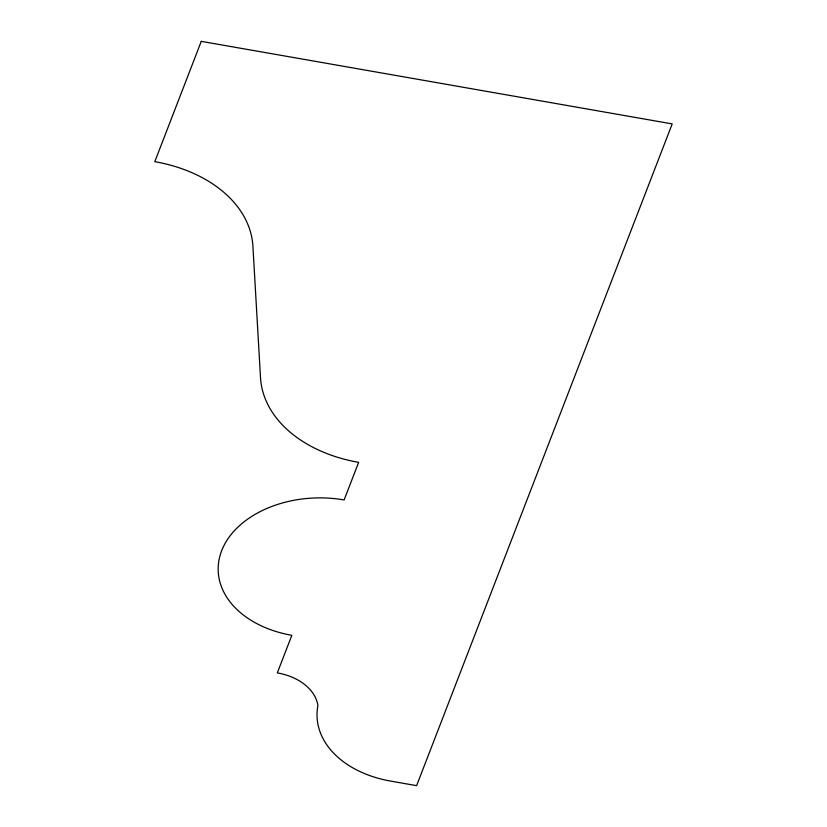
<?xml version="1.0" encoding="UTF-8"?>
<svg xmlns="http://www.w3.org/2000/svg" width="827" height="827" viewBox="0 0 827 827"><rect width="100%" height="100%" fill="white"/><g stroke="black" fill="none" stroke-linecap="round" stroke-linejoin="round"><path stroke-width="1.24" d="M201.261 41.35L154.794 161.668A133.106 92.965 -1.6 0 1 252.917 246.26L260.515 377.763A133.106 92.965 -1.6 0 0 358.639 462.355L344.115 499.953A99.829 69.726 -1.6 0 0 221.646 550.751A99.829 69.726 -1.6 0 0 291.838 635.312L277.314 672.909A55.461 38.735 -1.6 0 1 317.909 705.514A99.829 69.726 -1.6 0 0 390.685 781.101L416.612 785.65L672.206 123.905L201.261 41.35"/></g></svg>
